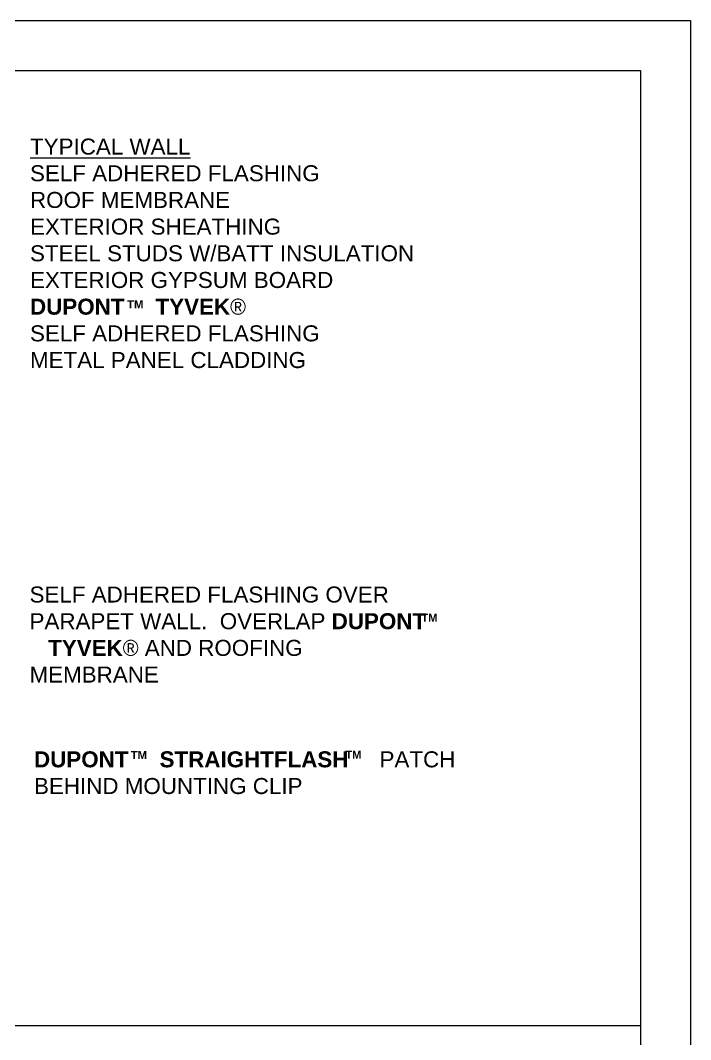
# Model space of a CAD drawing. Extents: x -64 to 51, y 0 to 66.
# Drawn here: x 30.92 to 51, y 35.44 to 66 of the extents above; entities that cross this region are included whole.
import ezdxf

# ---------------------------------------------------------------- set-up
doc = ezdxf.new("R2010")
doc.units = 0
doc.header["$LTSCALE"] = 1.5
doc.header["$MEASUREMENT"] = 0
doc.layers.get('DEFPOINTS').update_dxf_attribs({"linetype": 'CONTINUOUS'})
for name, color, linetype in [('8X11-TTB$0$B', 7, 'CONTINUOUS'), ('TEXT', 7, 'CONTINUOUS'), ('TITLE', 7, 'CONTINUOUS')]:
    doc.layers.add(name, color=color, linetype=linetype)
doc.styles.add('DETAILS', font='sanss___.ttf', dxfattribs={"height": 1})

msp = doc.modelspace()

# ---------------------------------------------------------------- linework, layer by layer
at = {"layer": '8X11-TTB$0$B', "color": 7}
for p, q in [((1.5, 64.5), (49.5, 64.5)), ((49.5, 64.5), (49.5, 1.5))]:
    msp.add_line(p, q, dxfattribs=at)
at = {"layer": 'DEFPOINTS'}
for p, q in [((0, 66), (51, 66)), ((51, 66), (51, 0))]:
    msp.add_line(p, q, dxfattribs=at)
at = {"layer": 'TITLE', "linetype": 'CONTINUOUS'}
msp.add_line((49.5, 35.845), (1.5, 35.845), dxfattribs=at)

# ---------------------------------------------------------------- texts
at = {"layer": 'TEXT', "style": 'DETAILS'}
for s, insert, char_height, attachment_point in [('{\\fArial|b0|i0|c0|p34;\\LTYPICAL WALL\\P\\lSELF ADHERED FLASHING}\\PROOF MEMBRANE\\PEXTERIOR SHEATHING\\PSTEEL STUDS W/BATT INSULATION \\PEXTERIOR GYPSUM BOARD\\P{\\fArial|b1|i0|c0|p34;DUPONT     TYVEK\\fSymbol|b0|i0|c2|p18;â  }\\P{\\fArial|b0|i0|c0|p34;SELF ADHERED FLASHING\\PMETAL PANEL CLADDING}', (31.203, 62.456), 0.48, 1), ('{\\fSansSerif|b1|i0|c2|p2;TM}', (34.116, 57.482), 0.24, 4), ('{\\fSansSerif|b1|i0|c2|p2;TM}', (42.932, 48.086), 0.24, 4), ('{\\fSansSerif|b1|i0|c2|p2;TM}', (34.224, 43.967), 0.24, 4), ('{\\fSansSerif|b1|i0|c2|p2;TM}', (40.652, 43.977), 0.24, 4)]:
    msp.add_mtext(s, dxfattribs=dict(at, insert=insert, char_height=char_height, attachment_point=attachment_point))
at = {"layer": 'TEXT', "char_height": 0.48, "style": 'DETAILS'}
for s, insert, width, attachment_point in [('SELF ADHERED FLASHING OVER PARAPET WALL.  OVERLAP {\\fSansSerif|b1|i0|c2|p2;DUPONT     TYVEK\\fSymbol|b0|i0|c2|p18;â} AND ROOFING MEMBRANE', (31.189, 49.023), 12.16278, 1), ('{\\fSansSerif|b1|i0|c2|p2;DUPONT     STRAIGHTFLASH  }   PATCH\\PBEHIND MOUNTING CLIP', (31.323, 43.437), 14.89245, 4)]:
    msp.add_mtext(s, dxfattribs=dict(at, insert=insert, width=width, attachment_point=attachment_point))

doc.saveas('drawing.dxf')
